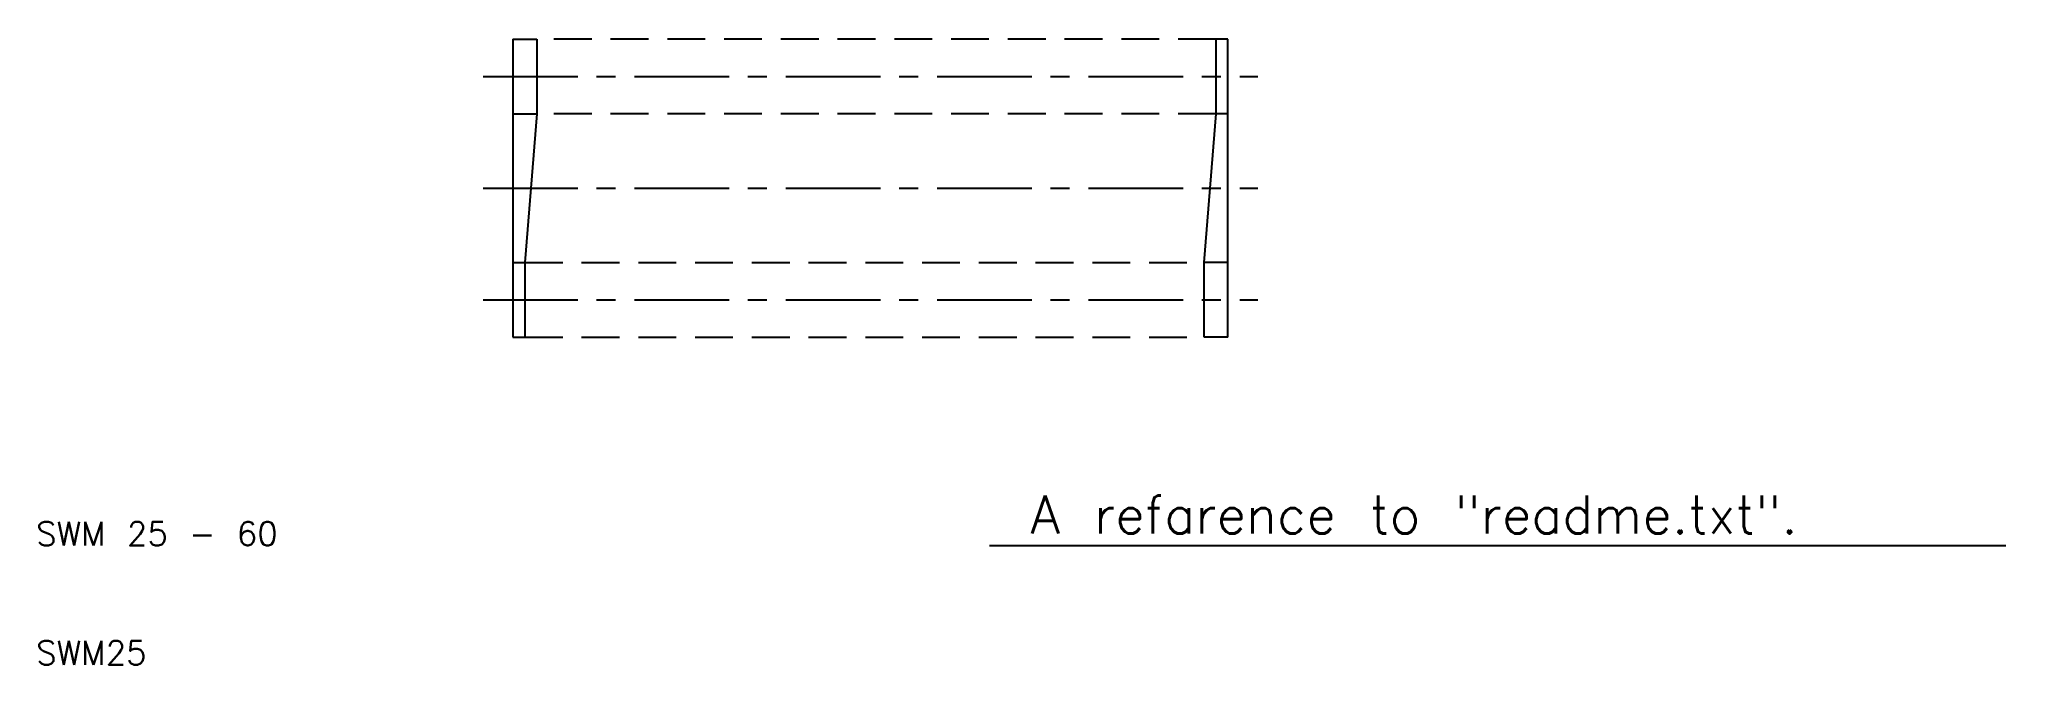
# Model space of a CAD drawing. Extents: x 10 to 175, y 10 to 62.
import ezdxf

# ---------------------------------------------------------------- set-up
doc = ezdxf.new("R2010")
doc.units = 0
doc.header["$LTSCALE"] = 0.25
doc.linetypes.add('CENTER', pattern=[50.8, 31.75, -6.35, 6.35, -6.35])
doc.linetypes.add('DASHED', pattern=[19.05, 12.7, -6.35])
doc.layers.get('0').update_dxf_attribs({"linetype": 'CONTINUOUS'})
doc.layers.add('CENTER', color=1, linetype='CENTER')
doc.styles.get("Standard").update_dxf_attribs({"font": 'txt.shx', "bigfont": 'extfont.shx'})

msp = doc.modelspace()

# ---------------------------------------------------------------- linework, layer by layer
for p, q in [((50, 62.5), (50, 37.5)), ((50, 62.5), (52, 62.5)), ((52, 62.5), (52, 56.25)), ((109, 56.25), (109, 62.5)), ((110, 62.5), (109, 62.5)), ((110, 37.5), (110, 62.5)), ((50, 56.25), (52, 56.25)), ((52, 56.25), (51, 43.75)), ((108, 43.75), (109, 56.25)), ((110, 56.25), (109, 56.25)), ((50, 43.75), (51, 43.75)), ((51, 43.75), (51, 37.5)), ((108, 37.5), (108, 43.75)), ((110, 43.75), (108, 43.75)), ((50, 37.5), (51, 37.5)), ((110, 37.5), (108, 37.5))]:
    msp.add_line(p, q)
at = {"color": 3, "linetype": 'DASHED'}
for p, q in [((109, 62.5), (52, 62.5)), ((109, 56.25), (52, 56.25)), ((51, 43.75), (108, 43.75)), ((51, 37.5), (108, 37.5))]:
    msp.add_line(p, q, dxfattribs=at)
at = {"color": 7, "linetype": 'CONTINUOUS'}
msp.add_line((90, 20), (175.27, 20), dxfattribs=at)
at = {"layer": 'CENTER', "color": 1, "linetype": 'CENTER'}
for p, q in [((47.5, 59.38), (112.5, 59.38)), ((47.5, 50), (112.5, 50)), ((47.5, 40.62), (112.5, 40.62))]:
    msp.add_line(p, q, dxfattribs=at)

# ---------------------------------------------------------------- texts
at = {"color": 7, "linetype": 'CONTINUOUS'}
msp.add_text('A refarence to "readme.txt".', height=3.2, dxfattribs=at).set_placement((93.44, 21))
for s, p in [('SWM 25 - 60', (10, 20)), ('SWM25', (10, 10))]:
    msp.add_text(s, height=2).set_placement(p)

doc.saveas('drawing.dxf')
